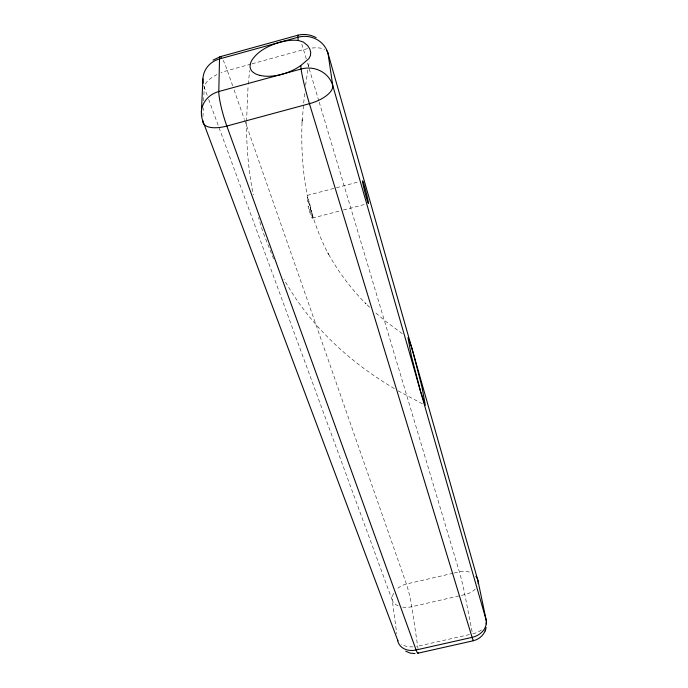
<?xml version="1.0" encoding="UTF-8"?>
<svg xmlns="http://www.w3.org/2000/svg" width="688" height="688" viewBox="0 0 688 688"><rect width="100%" height="100%" fill="white"/><g stroke="black" fill="none" stroke-linecap="round" stroke-linejoin="round"><path stroke-width="0.52" stroke-dasharray="3.44 2.58" d="M246.519 122.344C246.433 146.673 248.488 171.045 253.296 194.91M246.545 121.312L248.05 86.232M312.429 216.256L312.361 215.74A7.241 0.705 75.3 0 0 311.733 213.177L311.716 213.074A24.106 2.374 75.2 0 0 311.363 211.758L308.362 200.836M202.96 116.599L203.321 108.231M203.639 100.904L204.233 87.299A24.407 22.558 14 0 1 203.614 85.329M248.265 84.134L249.649 70.52M304.543 93.568L301.998 123.118L302.161 119.678C301.034 144.919 302.316 170.332 307.226 195.143L307.373 195.538M305.584 85.235L307.863 69.961M308.413 66.977L309.497 61.026M251.025 64.087L227.358 70.597A24.132 10.062 -18.8 0 0 221.106 72.713M252.057 63.803L303.52 49.648A24.286 10.191 -17.3 0 1 307.725 48.667M307.295 195.409L358.568 181.907M312.326 218.13L340.276 210.829M343.398 210.012L365.233 204.302M453.125 573.25L406.402 584.017A16.486 12.797 -19.9 0 0 396.821 589.117M454.166 573.009L459.352 571.814A16.564 12.9 -15.9 0 1 471.392 572.855M469.422 634.577L417.685 646.238A17.037 10.63 -8.2 0 1 416.197 646.522M422.423 403.847L397.896 390.707M394.387 388.582C349.375 362.103 309.523 325.269 283.998 279.345M402.317 333.697L385.125 320.9L374.908 312.206M369.637 307.252L365.13 302.995L366.059 303.907C350.949 288.616 337.877 271.33 327.6 252.436L328.632 254.414C318.793 236.208 312.343 216.488 307.158 196.527A11.636 1.127 75.2 0 1 311.354 210.089A11.636 1.127 75.2 0 1 312.094 217.958A11.636 1.127 75.2 0 1 308.061 206.211L311.681 214.957A23.616 2.262 75.2 0 0 311.956 215.576L311.982 215.619M273.626 258.92L262.833 231.796L258.49 217.442M207.191 95.365L204.233 87.299A24.132 10.062 -18.8 0 1 216.909 74.614M208.67 99.399L392.289 600.306L396.735 633.674M232.664 85.819L227.358 70.597A25.164 3.294 73.9 0 0 223.187 60.363M234.075 89.879L244.343 119.299M244.696 120.314L406.402 584.017A16.736 1.582 77.1 0 1 411.794 606.713L417.685 646.238A17.398 1.677 77.3 0 1 417.994 648.552M306.28 58.919L303.52 49.648A25.318 1.711 75 0 0 301.748 43.963M307.51 63.038L318.888 101.145M319.198 102.177L459.352 571.814A16.804 0.817 76.7 0 1 464.856 594.587L472.527 633.872A17.131 10.716 -10.1 0 0 482.288 629.253M307.158 196.527L307.519 197.826M475.313 589.014A16.572 10.733 -10.2 0 1 464.856 594.587L411.794 606.713A16.486 10.655 -8.2 0 1 402.54 607.074M398.163 605.836A16.486 10.655 -8.2 0 1 392.289 600.306A16.486 12.797 -19.9 0 1 393.94 592.755M413.032 646.866A17.037 10.63 -8.2 0 1 401.138 644.131M312.068 48.022A24.286 10.191 -17.3 0 1 324.745 49.416M307.407 200.105A11.576 0.929 77.4 0 1 307.88 201.833M312.386 216.359A7.938 0.765 75.2 0 1 311.974 215.585"/><path stroke-width="1.03" d="M201.395 112.084L202.917 78.853M474.445 640.442C480.319 638.627 485.1 633.657 486.141 627.516M485.16 630.939L485.41 630.07M213.048 60.097L220.143 56.708L297.99 35.191C304.087 33.66 310.658 34.606 316.162 37.616M417.943 653.204L473.464 640.726M414.993 653.6L410.237 653.11L405.714 651.192M259.617 75.396L255.489 73.891L252.53 71.81A43.275 17.922 -17.5 0 1 252.204 59.701C258.602 50.473 269.309 45.374 279.801 42.278A28.535 11.739 -17.7 0 1 298.153 40.463M221.39 57.431A25.164 3.294 73.9 0 0 219.515 58.927L218.801 91.521A25.585 23.246 10.5 0 0 202.779 120.778L397.569 639.935A17.037 10.63 -8.2 0 0 397.974 640.82M410.813 344.92L407.984 337.688L411.441 356.212L420.48 391.145M410.968 345.428L411.132 345.944M411.544 347.285L411.88 348.42M412.017 348.859L413.144 352.746M420.721 391.979L425.322 405.309L422.011 387.181L413.333 353.408M397.569 639.935A17.045 13.657 -20.8 0 0 416.111 649.979A17.398 1.677 77.3 0 0 418.166 652.645M202.779 120.778A25.336 11.085 -19.1 0 0 226.834 126.042L309.428 103.69A25.499 11.232 -17.4 0 0 332.743 85.493L328.021 53.354A24.286 10.191 -17.3 0 0 326.714 50.809M282.132 74.338A30.607 12.737 -17.7 0 1 259.797 75.284M300.725 65.558A28.887 12.023 -17.8 0 1 282.149 74.27M203.166 83.248A24.407 22.558 14 0 1 219.515 58.927L297.887 37.281A24.286 23.1 -2.1 0 1 328.021 53.354L477.945 580.655L486.141 619.897A17.131 10.716 -10.1 0 1 486.055 623.956M298.429 35.509A25.318 1.711 75 0 0 297.887 37.281L298.205 40.42L303.356 42.071L307.605 45.528L309.798 48.934L310.735 52.34L310.451 55.59L308.852 58.695L300.785 65.575L301.138 68.998A26.385 1.901 75.1 0 0 309.428 103.69L472.097 637.38A17.475 0.869 76.8 0 0 473.516 640.201M478.126 583.648A16.572 10.733 -10.2 0 0 477.945 580.655A16.564 12.9 -15.9 0 0 475.847 576.277M301.138 68.998L218.801 91.521A26.221 3.655 74 0 0 226.834 126.042L416.111 649.979L472.097 637.38A17.114 13.786 -16 0 0 486.141 619.897L332.743 85.493A25.499 23.788 -3.5 0 0 301.138 68.998M363.488 186.259A11.687 0.568 75.7 0 0 368.355 203.485A11.687 0.568 75.7 0 0 364.623 186.732A11.687 0.568 75.7 0 0 363.488 186.259"/></g></svg>
